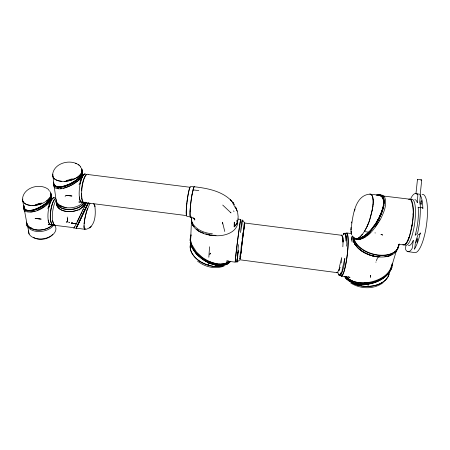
<?xml version="1.0" encoding="UTF-8"?>
<svg xmlns="http://www.w3.org/2000/svg" width="450" height="450" viewBox="0 0 450 450"><rect width="100%" height="100%" fill="white"/><g stroke="black" fill="none" stroke-linecap="round" stroke-linejoin="round"><path stroke-width="0.67" d="M84.999 202.331L84.994 203.428L83.824 205.723M238.5 244.614C237.679 250.425 238.185 256.174 237.037 261.968L236.649 262.035M343.35 234.073L345.173 233.083L345.977 234.028L345.668 234.484C345.375 238.489 347.631 242.1 346.573 246.172M234.219 226.817L237.111 223.037A22.101 14.321 4.3 0 1 234.135 226.896L234.292 222.131A23.974 13.939 63.4 0 1 234.304 225.349M336.549 272.576L338.152 272.649L337.303 273.009L337.371 272.216L336.549 272.576L240.458 259.864M353.098 237.578L353.295 240.081A23.484 14.563 16.2 0 0 355.286 244.676L355.511 244.958M23.923 208.069L23.884 209.818L24.593 211.118C33.705 215.049 50.625 206.246 51.677 196.003M244.794 223.014L244.198 223.852L243.833 226.288L243.54 234.394L241.453 244.119L240.024 259.892M342.832 246.786L343.243 238.241L342.501 236.441L341.263 235.237L245.16 223.076M190.074 211.545L190.041 212.709A15.182 1.513 -82.8 0 0 190.08 215.381A15.339 1.53 -82.8 0 0 190.958 216.692A15.272 1.519 -82.8 0 1 190.08 211.573L190.142 210.274M222.446 223.898L222.48 222.171L224.764 231.469M242.471 239.136L242.274 244.176L241.312 248.333L244.732 222.986L244.597 226.654L242.747 234.163M22.764 198.169L22.674 200.559A14.49 7.903 -15 0 0 24.446 203.254A14.653 7.976 -14.7 0 0 27.073 204.66A14.709 8.021 -14.9 0 0 30.555 205.403L33.21 205.476A14.709 8.201 -15.4 0 0 37.429 204.953A14.653 8.179 -15.4 0 0 41.574 203.692M85.584 228.926A13.866 2.396 -77.1 0 1 84.578 229.14A14.018 2.419 -77.3 0 1 84.156 227.919A14.074 2.436 -77.1 0 1 84.043 225.681L84.167 223.65A14.079 2.61 -76.4 0 1 85.433 216.017M212.743 262.851L208.294 261.051L202.545 257.591L196.386 251.972L191.638 244.356L190.609 240.294L191.52 219.982M413.123 214.965L413.213 213.109M190.609 240.294L190.806 236.526M24.002 206.634C24.593 213.255 34.104 209.824 37.969 208.159C43.178 205.296 51.941 201.049 50.726 193.984C52.076 200.014 44.932 203.996 40.657 206.814C35.938 208.963 28.738 212.917 24.249 208.581L24.109 206.381M353.154 237.364L353.576 241.594M364.759 282.909C375.649 282.043 389.745 276.536 391.77 264.606M208.463 262.378L208.266 265.196A22.174 14.625 21.8 0 0 213.463 266.361M208.828 257.22L209.565 246.786M392.484 263.239C390.825 282.341 357.441 290.137 345.628 276.497M81.793 168.969C82.918 172.226 80.207 175.241 77.749 177.002A14.918 8.117 -13.2 0 1 72.889 179.578A15.086 8.241 -13.1 0 1 68.625 180.827A15.148 8.269 -13.1 0 1 64.237 181.384L61.447 181.316A15.148 8.072 -12.7 0 1 57.735 180.607M82.08 170.494L81.799 172.119M53.752 182.036L53.381 184.399M238.056 251.882L237.302 258.609L236.796 259.312L236.61 261.529L237.037 261.968L237.628 259.132L237.195 255.538L238.607 250.447M341.207 262.946L341.707 257.558L339.362 267.081L339.137 270.748M345.831 240.936L346.511 236.666L345.668 234.484L344.25 233.291L343.254 234.861M52.791 174.201L53.82 183.915C56.458 189.562 64.699 185.873 69.041 184.292C74.132 181.468 83.52 177.103 81.63 170.066L82.159 171.203M370.423 277.751L370.463 277.324M417.442 179.668L415.969 193.641M405.906 245.227L405.619 247.922A1.969 0.495 -82.9 0 0 405.731 249.666A29.379 7.464 -82.3 0 0 411.891 248.844A2.036 0.529 -82.9 0 0 412.414 246.938L413.325 240.362A23.175 5.889 -82.3 0 1 408.397 245.492M420.261 193.939L421.729 180.028M351.006 229.821C352.592 218.121 354.144 195.463 369.765 194.124A23.226 6.868 -72 0 1 370.468 194.175L371.672 194.946A22.894 6.772 -73.1 0 1 372.848 197.859M372.881 206.421L370.451 217.575A23.749 7.701 -72.6 0 1 368.111 224.19M46.373 201.122C48.87 199.305 51.593 196.374 50.766 193.022M344.166 233.865L344.25 233.291L345.668 234.484L346.236 239.648M88.38 203.074L76.219 228.161L84.786 229.281M50.811 195.384L50.929 194.569M52.672 175.005L52.791 174.195M52.639 174.639C53.713 162.27 72.962 157.911 80.707 166.77M24.064 205.391L23.535 207.799M53.499 182.779L53.37 184.258L53.882 185.642M352.89 236.993L352.395 235.901C359.218 247.061 372.6 228.808 376.47 223.189C380.267 217.592 391.967 193.399 376.644 195.03M237.932 220.483L238.14 216.506L237.6 212.237M338.321 273.921L339.041 275.231L339.834 275.552L340.768 275.287L341.904 273.173L342.27 269.111L344.835 258.412C344.61 264.493 343.401 270.641 339.795 275.664M242.1 239.057L243.619 230.518M411.857 226.451L412.065 225.405M239.704 259.014L241.678 248.946L241.172 253.164L239.946 256.691L240.339 253.271L240.778 256.528L240.114 258.683M383.428 207.54L383.856 205.459L382.089 211.956M22.669 197.696C24.632 186.868 40.849 182.891 48.763 189.714M65.154 196.751L65.216 196.464M192.037 194.524L193.748 187.566M372.223 210.504L369.022 221.788A23.867 7.892 -72.7 0 1 367.245 225.99M23.766 206.151L23.529 207.658L23.895 209.081M359.336 238.506L358.082 238.798C370.519 234.675 377.859 221.664 382.191 210.026C383.861 205.447 385.419 195.508 378.225 195.199L379.373 195.261L369.849 194.119M338.85 274.157L339.834 275.552L341.094 272.773L341.719 272.368M351.501 222.986L351.748 221.878M52.656 220.871L52.588 220.579L53.696 224.28L55.474 225.411L74.284 227.739L74.357 227.419M80.224 183.459L80.848 180.889A14.535 4.016 -83 0 1 81.579 178.594L82.806 175.911M242.567 221.141L242.764 220.343L242.027 219.921L242.167 223.594L240.514 232.566L241.403 223.217L242.454 220.292L242.567 221.141L242.162 221.259M76.247 227.79L87.941 203.231L75.853 228.578L75.954 228.172M48.909 207.197L49.562 204.688A13.967 4.478 -82.2 0 1 50.338 202.433L51.66 199.744A13.973 4.483 -82.2 0 1 53.066 198.084M391.635 266.524L396.771 249.48M382.798 207.861C380.458 216.686 375.632 224.792 369.399 231.424C365.619 235.08 358.982 241.644 353.61 237.471M354.482 211.011L355.022 209.109M391.033 268.296L391.376 267.081M409.629 235.704L409.207 237.139L409.41 236.621C412.132 224.657 416.002 210.988 410.625 199.299L382.494 195.919M85.05 202.629L84.071 205.206A14.563 8.904 -5.9 0 1 81.928 207.574M399.229 244.412L399.336 244.069M368.691 283.624L367.819 286.403L365.563 286.38L366.683 286.408M190.519 236.413L189.962 240.531M381.336 212.563C383.445 207.506 386.404 195.469 377.848 195.289M382.838 209.711L380.171 216.512M376.819 259.757L377.032 259.127M376.498 260.668L376.723 260.032M377.156 258.778L377.353 258.233M82.142 172.592C80.123 178.397 74.233 181.682 69.041 184.292C64.592 185.917 58.371 188.764 54.242 185.124L53.814 183.229M408.144 239.929L409.061 237.532L407.346 241.549L405.489 244.142A23.119 5.687 -82.3 0 1 404.286 244.862M74.143 227.869L73.963 228.33L76.23 223.881L75.668 223.779M375.902 262.271L376.043 261.917M397.716 248.552L399.392 244.237M191.087 235.243C185.018 252.973 216.799 274.528 230.58 261.411M342.517 242.055L342.968 241.02L342.501 236.441L342.793 235.873M88.099 203.653L78.199 224.443M88.262 203.023L87.778 204.103M87.373 204.998L88.307 202.916M390.42 269.893L390.859 268.909L390.347 269.933M86.276 202.719L84.853 205.841M87.722 204.227L87.351 205.054M339.834 275.552L341.094 272.773M79.076 184.719L80.882 180.765A14.271 3.949 -83 0 1 84.043 174.347L84.431 173.869M86.316 202.663L76.179 223.999M79.987 181.176L82.834 175.567M379.474 216.799L380.514 214.526M381.195 214.228L377.798 221.018M191.019 234.653C185.569 251.843 215.657 272.188 229.629 261.444M47.801 208.417L49.596 204.57A13.714 4.399 -82.2 0 1 53.032 198.107L53.606 197.488M84.088 207.478L84.606 206.364M82.642 210.549L83.239 209.284M80.764 214.504L82.024 211.86M80.128 215.831L77.203 221.895M367.267 226.041L364.331 231.593L368.685 232.149M48.729 204.969L51.716 199.389M337.365 272.734L340.189 267.424M84.347 202.466L83.88 203.321A14.597 8.893 -5.9 0 1 81.726 205.689A14.389 8.769 -5.9 0 1 77.383 208.181L74.762 209.025A14.372 8.758 -5.8 0 1 56.278 201.578A14.603 8.899 -5.8 0 1 56.379 200.706M343.626 234.523L344.25 233.291M237.487 261.084L237.037 261.968L239.631 260.089M74.284 227.739L74.818 226.704M89.601 203.844L89.949 203.271L86.85 210.741A13.871 2.548 -76.4 0 0 85.427 216.045M77.974 224.888L76.219 228.161M377.027 221.304L378.304 219.071M379.035 218.784C373.702 227.475 366.542 239.799 355.067 239.113L353.452 237.893M375.233 226.946L378.422 221.957M379.131 220.849L379.839 219.741M353.081 237.471A22.781 14.136 16.1 0 0 353.081 238.562A22.804 14.147 16.1 0 0 353.537 241.003A23.214 14.394 16.2 0 0 378.017 256.933C377.235 257.389 379.592 256.365 380.059 256.731M86.271 229.247C95.681 226.648 95.929 213.683 94.809 205.785M81.045 175.388L80.522 176.107M49.787 199.361L49.219 200.126M230.479 261.377C225.163 268.003 215.072 265.641 208.384 262.575C200.149 258.424 192.369 251.539 190.176 242.252L190.614 244.035M80.961 173.796L79.588 175.455A14.979 8.151 -13.2 0 1 64.237 181.361M372.892 227.362L374.237 225.557M79.043 177.851L81.788 174.234A13.601 5.811 -29.5 0 1 81.146 175.337M49.646 197.899L48.24 199.558A14.552 8.083 -15.5 0 1 33.216 205.459L31.86 205.481M47.717 201.859L50.535 198.242A13.196 5.659 -31.1 0 1 49.86 199.35M405.529 244.136L406.828 242.471M80.567 177.857L78.328 180.242M48.679 200.773L47.908 201.606M361.738 235.204L360.709 236.317M79.279 177.542L79.993 176.76A13.961 5.951 -29.5 0 0 80.578 176.102M395.516 251.882L396.388 250.948M388.029 273.6L385.273 276.311M76.956 180.124C79.532 177.784 84.358 173.964 82.024 170.032M45.636 204.103C48.291 201.656 52.937 198.062 51.131 193.928M47.582 203.648L49.331 201.752A12.774 5.496 -31.1 0 0 50.012 200.818M91.271 226.491L89.663 228.026M367.678 234.973L370.226 232.65M47.076 204.12L45.81 205.194M229.123 261.276L228.87 261.495A21.032 13.551 37.6 0 1 227.064 262.704L226.356 263.036A22.421 14.467 37.8 0 1 223.959 263.818L223.065 263.953M78.857 210.206L81.996 207.518A14.287 8.741 -5.9 0 0 85.095 202.292M43.172 205.858C46.8 203.13 53.651 198.557 50.698 193.433M74.441 181.912C77.991 179.213 84.195 175.247 82.097 170.089M77.422 181.024L74.717 183.026M365.023 235.373L366.559 234.129M77.175 179.899C71.561 184.196 64.642 187.577 57.414 187.301M45.849 203.884C40.511 207.934 33.919 211.388 27.028 210.876M229.044 261.343C225.568 264.369 220.562 264.504 216.242 263.739M71.719 183.521L74.711 181.693M40.528 207.422L43.431 205.644M420.519 194.422L416.807 193.748M44.961 205.836L41.76 207.996M338.332 270.343L338.991 269.882M383.152 282.634C373.849 289.648 360.191 289.147 350.629 282.904M227.284 263.801L226.665 264.195M381.291 279.113L383.226 277.881M392.321 253.901L388.941 256.039L384.84 256.359M394.577 252.478L396.264 251.409M73.569 183.786L74.228 183.375M227.717 263.537L225.799 264.673M362.048 237.336L363.516 236.447M41.327 208.237L37.817 210.004A16.442 7.042 -31.1 0 1 37.148 210.279M71.561 184.944L72.906 184.191M226.35 264.381L226.018 264.561M381.898 282.757C377.629 285.188 372.701 286.262 367.819 286.403L370.058 286.279A22.973 15.176 1 0 0 376.509 285.058C380.694 283.77 384.795 281.531 387.354 277.875A21.791 14.861 3.5 0 0 389.16 273.555M398.689 244.507L399.353 244.176L398.222 244.412L403.009 244.806M71.972 183.336C67.005 185.777 61.284 188.325 55.648 186.896M40.776 207.242C36.129 209.554 30.679 211.978 25.431 210.414M361.884 238.461L363.004 237.915M68.811 186.272L71.01 185.209M377.066 281.211L378.54 280.536M358.273 238.219L356.501 238.804M403.762 244.89L405.489 244.142M362.098 238.382L362.475 238.23M410.625 199.299L410.31 199.417L410.754 199.603M77.597 210.077L74.981 210.915A14.321 8.758 -5.9 0 1 66.527 211.438A14.338 8.775 -6 0 1 56.7 205.02A14.535 8.899 -5.3 0 1 56.531 203.558M376.582 195.131L380.211 194.788L382.05 195.711C384.098 197.758 384.221 200.773 384.109 203.496M223.993 266.085C215.117 269.438 204.761 266.974 197.528 261.079M223.813 265.494L220.326 266.31M360.562 238.854L361.215 238.686M371.559 283.005L372.488 282.769M35.151 204.699L41.968 203.001M66.279 180.546L73.305 178.841M378.939 195.131L380.317 194.844L382.787 195.339L384.671 197.123C387.585 204.649 383.625 212.698 380.374 219.459C375.069 227.796 368.595 238.382 357.874 239.653L356.754 239.22M369.225 283.517L370.294 283.303L368.933 283.517M388.198 256.095L389.126 255.921M228.476 260.814L226.53 261.118L227.616 261.079M60.418 188.516L61.611 188.347M30.673 211.956L32.681 211.703M49.618 224.336L48.24 224.511L48.724 224.494M67.393 218.273L67.703 221.799L66.291 222.024L67.703 221.799L67.472 218.891M366.024 283.967L367.622 283.77L366.311 283.888M81.506 201.797L78.812 202.033L80.016 202.101M220.86 265.393L222.576 265.275L219.06 265.354M349.791 281.211L349.751 281.205A1.103 0.613 60 0 0 349.639 281.194L348.626 280.513L349.605 281.194A1.018 0.574 61 0 1 349.791 281.211L349.948 281.284M219.308 265.348L222.306 265.286M344.835 276.739C356.001 290.925 387.084 284.057 392.079 266.766C386.488 283.759 356.49 291.662 344.683 276.671M194.406 186.761L190.586 186.643A14.929 1.581 -82.8 0 0 187.127 200.812A14.929 1.581 -82.8 0 0 186.778 216.231L190.592 217.058M378.934 256.821L377.28 256.764L378.011 256.894M215.466 235.311L210.78 235.153L214.054 235.44M359.156 284.209L361.789 284.349M356.912 238.888L354.752 238.388L355.973 238.809M219.724 264.133L219.218 264.111A24.339 15.677 37.5 0 1 216.568 263.796M416.964 194.153L417.341 194.175M215.499 266.496L213.458 266.31M194.31 186.756C208.181 188.376 224.246 191.436 233.359 203.074M57.488 188.331L58.652 188.466M38.807 218.812L35.072 218.424L39.589 218.914M421.166 207.399L422.426 207.557A2.081 0.557 -81.9 0 1 422.837 208.592A29.385 7.583 -82.3 0 0 420.086 194.991A2.031 0.529 -81.6 0 1 420.233 196.672L419.681 202.404L420.784 207.939M88.099 174.538L190.018 187.262M70.335 195.806L65.61 195.306L71.983 196.014L70.476 195.823M237.803 219.066L240.739 219.437A21.561 0.416 -82.7 0 0 237.51 241.307A21.561 0.416 -82.7 0 0 235.277 262.176L230.822 261.557M186.638 215.618L83.334 202.404A14.332 3.915 -83 0 1 81.596 197.657M347.923 276.986L350.044 277.447L347.715 276.57M39.724 218.931L41.164 219.122L38.998 218.841M407.475 251.567L414.816 252.591A29.396 7.802 -82.3 0 0 426.707 223.307A29.396 7.802 -82.3 0 0 422.077 194.355M198.816 190.592L193.022 189.883A15.272 1.519 -82.8 0 1 194.541 186.896M355.202 283.281L358.695 283.866M344.931 276.711L341.123 276.165A21.802 3.324 -83.1 0 0 347.186 255.561A21.802 3.324 -83.1 0 0 346.562 232.937L351.141 233.55M374.957 232.903L375.39 232.965M355.691 238.764L355.095 238.584A23.394 7.802 -70.8 0 1 354.701 238.444M72.653 223.245L73.766 223.425M72.872 223.279L72.124 223.144M360.276 282.842C355.596 282.375 350.668 281.048 347.22 277.656M72.776 223.262L75.735 223.791M403.161 244.704L403.616 244.778M403.914 244.828L404.286 244.89M73.018 223.301L76.129 223.864M74.886 223.627L71.28 222.964L72.579 223.228L71.775 223.071L72.287 223.172M215.235 264.78L216.54 265.028M71.949 223.11L72.394 223.194M354.791 283.433L357.339 283.944M353.261 237.201C353.571 248.895 366.637 255.009 376.734 256.674L373.359 256.095A23.124 14.344 16.2 0 1 368.798 254.689L364.562 252.754M208.671 234.743L210.251 235.108L205.672 233.708M66.167 207.664L60.559 206.027L56.998 202.95L56.88 202.404M355.314 283.309L356.636 283.618L356.304 283.528M35.702 229.826L36.101 229.922A14.023 8.707 -8.5 0 0 52.38 225A13.984 8.685 -8.5 0 1 37.26 230.04A13.984 8.685 -8.5 0 1 26.876 223.166M216.073 264.938L209.841 262.952M352.777 282.555L350.19 281.351M36.084 229.944L30.78 228.296L27.512 225.225L27.427 224.679L27.686 225.388M203.737 233.044L199.226 231.486L196.723 229.061M75.96 163.367L75.572 163.221L76.359 163.524M190.451 216.996L193.635 218.222L193.05 217.958L194.878 219.623M350.955 282.066L353.244 282.949M208.294 261.051L212.276 262.693A24.812 15.975 37.5 0 0 216.248 263.756M352.738 281.143L349.043 279.174L346.522 276.891M56.481 187.144L54.343 186.143M209.756 262.941L210.735 263.351M345.668 234.484L344.334 233.308M60.818 205.532L61.206 205.712M199.063 231.322L199.924 231.722M370.541 194.192L371.166 194.484A22.77 6.728 -73.1 0 1 373.033 199.271M26.179 210.69L24.283 209.61M60.137 205.667L61.341 206.257M206.449 261.281L209.267 262.733M30.398 227.936L31.517 228.527M353.031 283.365L351.298 282.426L353.019 283.359A22.989 15.171 0.7 0 0 357.896 285.216A23.203 15.165 0.9 0 0 365.563 286.346A23.31 15.193 0.9 0 1 361.097 285.857M354.426 238.208L355.146 238.607M380.413 195.553L381.33 196.088M204.84 260.387L205.881 260.994L200.52 257.237M347.799 280.164L349.667 281.374M201.403 257.985L204.261 260.004M198.737 260.556L200.475 261.709M25.037 209.61L25.419 209.886M78.474 164.627L79.234 165.189M202.641 258.896L203.096 259.234M198.922 260.679C195.39 258.159 192.263 254.812 190.828 250.644A20.897 14.377 19.8 0 1 190.221 245.987L190.463 244.513A20.717 14.242 20 0 0 190.395 248.968M230.439 212.406L231.024 212.906L222.727 205.071M54.934 186.564L53.561 185.057M197.949 254.919L199.637 256.494M24.795 210.054L23.648 208.474M194.22 226.637L192.718 225.18L192.319 222.525M196.183 252.922L199.187 256.05M196.926 253.845L197.747 254.728L196.667 253.564M345.431 277.819L346.759 279.259M195.767 252.968L197.286 254.632M195.345 251.955L196.048 252.821M355.787 245.301L357.66 247.629M341.263 235.237L342.501 236.441L342.366 238.41L343.401 241.948M194.31 256.562L192.172 253.592A20.88 14.383 19.5 0 1 190.373 248.968M93.746 203.715L94.995 206.432L94.736 205.532M233.072 202.703L232.599 202.084L234.529 204.756M193.922 250.054L195.047 251.629M242.764 220.343L244.468 222.733M346.928 279.18L345.606 277.273L345.864 277.706M193.168 249.469L194.389 251.241M192.645 224.708L193.376 225.821M382.725 197.837L382.05 196.751M345.403 277.194L345.24 276.936L345.583 277.858M53.544 223.768L53.904 224.409M193.972 218.571L194.794 220.033L194.034 218.25L194.186 218.756M94.207 204.401L94.056 204.12L94.382 204.716M232.627 202.826L235.8 208.654M236.436 209.818L237.392 211.567L235.597 206.685M236.171 208.463L236.464 209.031M191.267 245.841L192.122 247.663M233.651 210.859L233.972 211.612M353.537 241.003L354.881 244.536M338.524 273.696L339.041 275.231M191.031 243.63L191.503 245.306M351.394 234.478L351.489 234.866M52.689 175.798L52.852 176.563A14.918 7.954 -12.8 0 0 54.894 179.218A15.086 8.021 -12.5 0 0 57.746 180.596M412.515 203.631L412.762 204.969M24.446 210.229L26.73 222.621M27.776 226.659L29.132 234.067M22.674 200.571L24.036 207.984M372.876 197.803L373.191 200.751M191.717 218.548L191.616 217.879A21.971 14.332 4.2 0 0 216.011 235.423M82.609 172.181C83.413 177.969 77.079 181.631 72.951 184.444C67.494 187.116 60.615 190.699 54.608 187.757L53.736 186.514L53.629 184.798M56.07 200.098L54.276 186.913M67.241 217.029L67.455 218.734M351.124 231.919L351.394 234.09L351.09 231.626L351.129 231.992M352.091 241.999L351.686 237.78M26.707 222.418L26.685 222.03M351.006 229.894L351.135 232.042M237.302 258.609L237.442 261.309M392.181 263.616L392.254 265.168M351.832 240.244L351.765 236.531M237.156 221.602L237.06 220.224L237.066 223.132M351.006 229.967L350.994 227.464M53.657 225.096A13.995 8.713 -8.5 0 1 38.582 231.542A13.995 8.713 -8.5 0 1 27.101 224.601M55.097 225.855A13.849 8.741 -8.8 0 1 44.201 238.59A13.849 8.741 -8.8 0 1 28.446 230.856M52.791 234.248A11.604 7.346 -8.9 0 1 33.362 237.24M26.826 225.726A1.254 0.45 -81.5 0 1 26.286 225.287A1.254 0.45 -81.5 0 1 26.617 223.633A1.254 0.45 -81.5 0 1 27.203 223.819M50.046 191.621A14.563 7.926 -14.8 0 1 50.957 194.558M48.825 190.434A14.563 7.926 -14.8 0 1 49.556 191.059M49.275 200.121A13.545 5.805 -31.1 0 1 48.729 200.773M30.578 205.38A14.552 7.931 -14.9 0 1 22.579 198.99M40.613 203.181A13.809 8.145 -7 0 1 38.61 203.569M54.309 224.826A13.759 4.365 -82.2 0 1 51.272 207.495L51.93 204.998A13.967 4.427 -82.2 0 1 52.701 202.736L54.011 200.042A13.973 4.427 -82.2 0 1 55.406 198.382M53.032 198.118A13.764 4.416 -82.2 0 1 55.074 197.764M51.559 224.769A13.764 4.416 -82.2 0 1 48.043 218.835A13.764 4.416 -82.2 0 1 49.607 204.553M51.396 224.792A13.798 4.427 -82.2 0 1 48.167 220.078M35.19 211.005A16.442 7.042 -31.1 0 1 33.294 211.556M51.238 198.191A12.774 5.496 -31.1 0 1 51.126 198.602M50.563 199.907A12.774 5.496 -31.1 0 1 50.304 200.362M56.537 203.468A14.372 8.792 -5.7 0 0 66.521 211.455A14.349 8.775 -5.9 0 0 81.996 207.518M55.299 225.382A13.736 4.309 -82.2 0 1 52.352 215.303A13.736 4.309 -82.2 0 1 56.244 199.997M54.72 224.601A13.731 4.348 -82.2 0 1 50.439 215.032A13.731 4.348 -82.2 0 1 55.693 198.292M84.116 223.751A13.928 2.616 -76.4 0 1 87.632 208.254M85.584 228.898A13.922 2.402 -77 0 1 84.038 225.692M88.082 174.403A14.344 3.909 -83 0 0 86.518 174.639A14.546 3.966 -83 0 0 85.264 176.22L84.049 178.903A14.541 3.96 -83 0 0 83.323 181.198L82.699 183.774A14.344 3.909 -83 0 0 81.917 198.27A14.344 3.909 -83 0 0 85.433 202.157M84.043 174.358A14.332 3.96 -83 0 1 86.051 174.42M82.204 202.343A14.332 3.96 -83 0 1 79.222 195.66A14.332 3.96 -83 0 1 80.893 180.754M82.271 202.286A14.361 3.971 -83 0 1 79.307 196.993M82.851 175.821A14.535 4.016 -83 0 1 84.122 174.24M83.177 202.331A14.417 8.758 -5.8 0 1 66.769 207.759A14.417 8.758 -5.8 0 1 56.109 199.643M68.113 186.564A16.942 7.228 -29.6 0 1 67.421 186.834M66.966 187.009A16.942 7.228 -29.6 0 1 63.405 188.083M84.375 202.162A14.349 8.741 -5.8 0 1 69.39 209.379A14.349 8.741 -5.8 0 1 56.436 202.427M82.322 174.33A13.162 5.642 -29.6 0 1 82.108 175.151M81.501 176.473A13.162 5.642 -29.6 0 1 81.219 176.929M81.427 168.249A14.991 7.971 -12.5 0 1 82.103 170.482M61.436 181.237A14.991 7.971 -12.5 0 1 52.639 174.949M80.319 166.978A14.991 7.971 -12.5 0 1 80.994 167.653M71.927 179.004A14.22 8.145 -4.5 0 1 69.879 179.381M81.467 196.352A14.332 3.915 -83 0 1 81.383 193.669M81.478 190.845A14.332 3.915 -83 0 1 86.344 174.516M186.508 215.274A14.49 1.536 -82.8 0 1 186.953 202.663M187.026 202.022A14.49 1.536 -82.8 0 1 190.013 187.464M190.142 210.263A15.272 1.519 -82.8 0 1 192.043 194.513M190.08 211.528A15.272 1.513 -82.8 0 1 193.022 189.956M237.684 221.721A21.999 14.355 4.4 0 1 210.999 235.187M397.434 248.867A23.147 14.316 16.1 0 1 373.331 254.43A23.147 14.316 16.1 0 1 353.599 237.769M398.672 244.941A23.147 14.316 16.1 0 1 397.766 248.254M398.16 246.442A23.102 14.327 16.2 0 1 370.564 255.279M364.562 252.726A23.102 14.327 16.2 0 1 357.66 247.601M369.366 282.392A25.982 17.601 -14.6 0 1 360.489 282.87A25.47 17.252 -14.6 0 1 356.929 282.386M364.764 282.881A25.808 17.466 -14.6 0 1 360.287 282.814M352.755 281.126A24.48 16.605 -14.7 0 0 355.843 282.099A25.054 16.982 -14.6 0 0 356.974 282.313M347.287 277.616A21.099 14.299 -14.1 0 1 346.247 276.469M212.422 233.797A21.999 14.31 4.2 0 1 191.582 217.029M223.026 263.891A23.344 15.019 37.4 0 1 221.158 264.06M221.181 264.099A23.923 15.339 37.1 0 1 219.713 264.099M216.523 263.621A24.711 15.711 36.9 0 1 212.732 262.665M222.159 266.006A21.994 14.557 22.1 0 1 215.511 266.541M227.317 263.829A20.796 13.894 22.7 0 1 226.597 264.291M202.466 262.828A22.095 14.574 21.7 0 0 208.266 265.185L204.244 263.7A21.853 14.344 21.7 0 1 200.514 261.669M212.394 266.113A22.185 14.563 21.7 0 1 208.271 265.157M202.433 262.879A21.668 14.344 21.6 0 1 198.883 260.713M198.731 260.561A21.465 14.484 21.1 0 1 194.299 256.562M220.376 266.394A22.134 14.608 21.9 0 1 212.411 266.254M389.143 273.628A21.909 14.94 3.4 0 1 388.119 276.609L386.19 279.343A22.196 15.019 2.3 0 1 381.909 282.763M357.863 285.21A23.023 15.255 0.6 0 1 353.002 283.376M361.114 285.817A23.147 15.064 1 0 1 357.924 285.114M349.684 281.211A0.962 0.54 60.8 0 1 349.869 281.256M235.316 261.855A21.246 0.411 -82.7 0 1 237.898 238.359A21.246 0.411 -82.7 0 1 240.694 220.646M346.534 233.257A21.488 3.274 -83.1 0 1 347.13 255.589A21.488 3.274 -83.1 0 1 341.156 275.844M410.799 199.401A1.958 0.484 -81.7 0 1 411.294 197.505A29.379 7.464 -82.3 0 1 417.623 194.687A2.031 0.523 -81.6 0 1 417.763 196.369L417.308 202.742A23.175 5.889 -82.3 0 0 414.787 199.626M410.754 199.676A23.164 5.777 -82.3 0 1 415.018 220.444A23.164 5.777 -82.3 0 1 405.894 245.205M417.617 179.837A2.149 0.354 4.4 0 1 418.596 179.46A2.149 0.354 4.4 0 1 421.414 179.797A2.149 0.354 4.4 0 1 420.846 180.231M409.416 236.661A23.237 5.715 -82.3 0 1 402.902 244.519M408.628 199.451A23.119 5.687 -82.3 0 1 413.207 214.605A23.119 5.687 -82.3 0 1 406.828 242.443M398.874 245.301A23.203 14.338 16.1 0 1 377.353 254.88A23.203 14.338 16.1 0 1 354.071 238.871M360.945 238.961A25.582 11.008 -60.9 0 1 360.596 239.034M362.081 238.438A26.027 11.222 -61 0 1 361.716 238.573M364.033 237.504A26.668 11.357 -60.2 0 1 362.464 238.258M364.821 237.144A26.949 11.672 -60.9 0 1 364.416 237.381M369.028 233.73A27.433 11.61 -60.1 0 1 367.335 235.164M365.417 236.672A27.163 11.593 -60.4 0 1 364.68 237.133M360.72 236.205A24.098 8.1 -72.4 0 1 357.368 238.567M364.32 231.514A24.306 8.213 -72.7 0 1 361.738 235.125M367.206 226.209A24.221 8.145 -72.8 0 1 364.331 231.615M368.044 224.083A23.743 7.926 -72.7 0 1 367.161 226.102M373.151 200.818A22.883 6.744 -72.9 0 1 372.831 206.477M373.084 199.181A22.697 6.739 -72.8 0 1 373.095 204.261M373.022 204.356A22.883 6.683 -73 0 1 372.15 210.555M362.267 234.343A24.266 8.19 -72.6 0 1 358.296 238.089M415.412 242.347L414.894 247.258A2.036 0.54 -82.9 0 1 414.366 249.159A29.385 7.583 -82.3 0 0 420.283 232.92A2.081 0.562 -82.5 0 1 419.619 234.276L417.994 234.771L415.412 242.347M34.695 219.769L34.695 219.769M341.297 235.356L341.229 235.693L342.101 235.013L341.297 235.356M415.26 234.934L415.187 235.176A23.175 5.889 -82.3 0 0 418.151 207.101L418.522 207.754L419.906 207.242A2.081 0.546 -81.9 0 1 420.311 208.277A29.379 7.464 -82.3 0 1 417.746 232.599A2.081 0.551 -82.5 0 1 417.094 233.955L415.721 234.248L415.26 234.934M379.89 216.259L379.536 217.024L380.481 214.987L379.89 216.259M377.989 219.954L377.319 221.141L378.495 219.06L377.989 219.954M210.437 253.198L209.829 254.239L210.437 253.198M69.39 222.401L68.828 222.193L69.39 222.401M382.562 234.996L381.049 234.371L382.562 234.996M31.359 228.026L30.994 227.846L31.359 228.026M55.17 186.109L55.609 186.368L55.17 186.109M231.761 201.116L230.316 199.631L231.761 201.116M54.208 185.197L54.405 185.49L54.208 185.197M24.221 208.648L24.379 208.958L24.221 208.648M54.304 223.982L54.304 223.982M370.468 275.839L370.44 275.389L370.507 276.564L370.468 275.839M421.245 203.996A1.851 0.489 -81.7 0 0 421.605 200.829A1.851 0.489 -81.7 0 0 420.66 202.624A1.851 0.489 -81.7 0 0 421.245 203.996M417.465 241.47A1.856 0.495 -82.7 0 0 417.42 238.618A1.856 0.495 -82.7 0 0 416.627 241.279A1.856 0.495 -82.7 0 0 417.465 241.47"/></g></svg>
